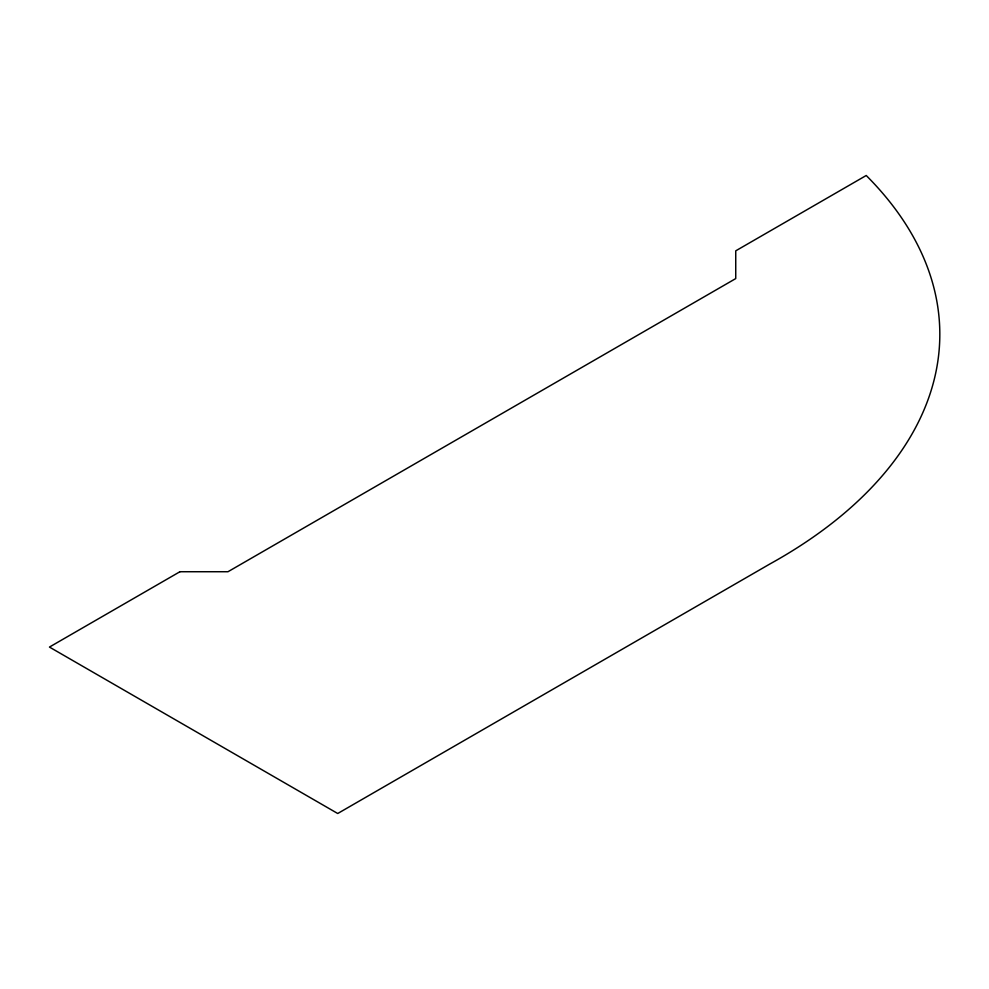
<?xml version="1.0" encoding="UTF-8"?>
<svg xmlns="http://www.w3.org/2000/svg" width="989" height="989" viewBox="0 0 989 989"><rect width="100%" height="100%" fill="white"/><g stroke="black" fill="none" stroke-linecap="round" stroke-linejoin="round"><path stroke-width="1.48" d="M179.924 571.729L49.45 647.066L337.719 813.502L770.134 563.841A550.688 317.939 0 0 0 866.228 175.498L735.742 250.835L735.742 278.577L227.977 571.729L179.924 571.729"/></g></svg>
